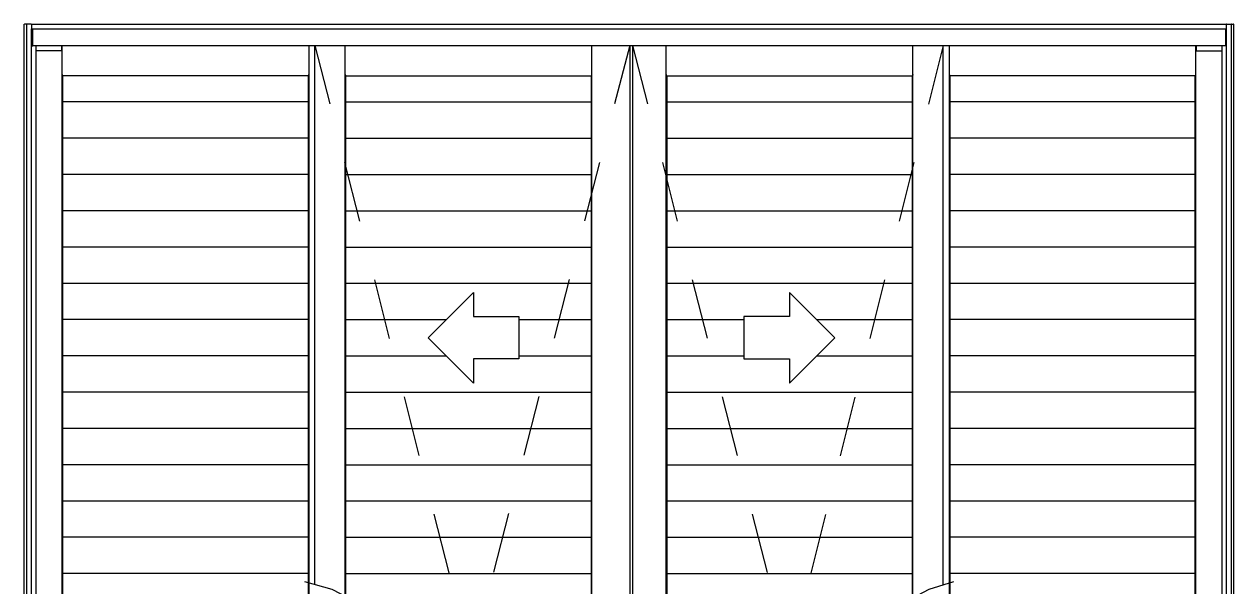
# Model space of a CAD drawing. Header units: millimetres. Extents: x 133.58 to 135.58, y 1054.26 to 1056.4.
# Drawn here: x 133.58 to 135.58, y 1055.465 to 1056.395 of the extents above; entities that cross this region are included whole.
import ezdxf

# ---------------------------------------------------------------- set-up
doc = ezdxf.new("R2010")
doc.units = ezdxf.units.MM
doc.header["$LTSCALE"] = 0.5
doc.linetypes.add('HIDDEN2', pattern=[0.1875, 0.125, -0.0625])
doc.layers.add('Gravia_Portas', color=1, linetype='Continuous')
doc.layers.add('Gravia_Portas_hidden2', color=1, linetype='HIDDEN2')

msp = doc.modelspace()

# ---------------------------------------------------------------- linework, layer by layer
at = {"layer": 'Gravia_Portas', "color": 2}
for p, q in [((133.5804, 1056.3954), (133.5808, 1056.3954)), ((133.5804, 1054.2554), (133.5804, 1056.3954)), ((133.5841, 1056.3954), (133.5808, 1056.3954)), ((133.5845, 1056.3954), (133.5841, 1056.3954)), ((133.5845, 1056.3954), (133.5849, 1056.3954)), ((133.592, 1056.3954), (133.5849, 1056.3954)), ((133.592, 1056.3954), (133.5924, 1056.3954)), ((133.5924, 1056.395), (133.5924, 1056.3954)), ((133.5924, 1056.3954), (135.5684, 1056.3954)), ((135.5688, 1056.3954), (135.5684, 1056.3954)), ((135.5684, 1056.3954), (135.5684, 1056.395)), ((135.5688, 1056.3954), (135.5759, 1056.3954)), ((135.5763, 1056.3954), (135.5759, 1056.3954)), ((135.5763, 1056.3954), (135.5767, 1056.3954)), ((135.5767, 1056.3954), (135.58, 1056.3954)), ((135.5804, 1056.3954), (135.58, 1056.3954)), ((135.5804, 1054.2554), (135.5804, 1056.3954))]:
    msp.add_line(p, q, dxfattribs=at)
at = {"layer": 'Gravia_Portas'}
for p, q in [((133.5845, 1054.2554), (133.5845, 1056.3954)), ((133.5924, 1056.395), (133.5924, 1056.3879)), ((133.5924, 1056.3875), (133.5924, 1056.3879)), ((133.5924, 1056.3875), (135.5684, 1056.3875)), ((133.5924, 1054.2633), (133.5924, 1056.3875)), ((133.5944, 1056.3604), (133.5944, 1056.3875)), ((135.5664, 1056.3875), (135.5664, 1056.3604)), ((135.5684, 1056.3879), (135.5684, 1056.395)), ((135.5684, 1056.3879), (135.5684, 1056.3875)), ((135.5684, 1054.2633), (135.5684, 1056.3875)), ((135.5763, 1054.2554), (135.5763, 1056.3954)), ((133.5944, 1056.3604), (133.5944, 1056.3594)), ((133.5944, 1056.3604), (135.5664, 1056.3604)), ((133.5994, 1056.3604), (133.5994, 1054.2869)), ((133.6424, 1056.3556), (133.6424, 1056.3604)), ((133.6433, 1054.3089), (133.6433, 1056.3604)), ((134.0511, 1056.3604), (134.0511, 1055.4714)), ((134.061, 1055.4687), (134.061, 1056.3604)), ((134.1109, 1055.4495), (134.1109, 1056.3604)), ((134.5187, 1055.1667), (134.5187, 1056.3604)), ((134.5816, 1056.3604), (134.5816, 1055.1533)), ((134.5861, 1056.3604), (134.5861, 1055.1538)), ((134.642, 1055.1657), (134.642, 1056.3604)), ((135.0498, 1055.4469), (135.0498, 1056.3604)), ((135.0997, 1055.468), (135.0997, 1056.3604)), ((135.1097, 1056.3604), (135.1097, 1055.471)), ((135.5175, 1054.3089), (135.5175, 1056.3604)), ((135.5184, 1056.3604), (135.5184, 1056.3556)), ((135.5614, 1054.2869), (135.5614, 1056.3604)), ((135.5664, 1056.3594), (135.5664, 1056.3604)), ((133.5924, 1056.3594), (133.5944, 1056.3594)), ((133.6082, 1056.3513), (133.5994, 1056.3513)), ((133.6265, 1056.3513), (133.6083, 1056.3513)), ((133.6382, 1056.3513), (133.6265, 1056.3513)), ((133.6424, 1056.3513), (133.6383, 1056.3513)), ((133.6424, 1056.3556), (133.6424, 1056.3553)), ((133.6424, 1056.3513), (133.6424, 1056.3553)), ((135.5184, 1056.3553), (135.5184, 1056.3556)), ((135.5184, 1056.3553), (135.5184, 1056.3513)), ((135.5184, 1056.3513), (135.5225, 1056.3513)), ((135.5225, 1056.3513), (135.5342, 1056.3513)), ((135.5343, 1056.3513), (135.5525, 1056.3513)), ((135.5525, 1056.3513), (135.5614, 1056.3513)), ((135.5684, 1056.3594), (135.5664, 1056.3594)), ((133.6441, 1056.3106), (133.6442, 1056.3106)), ((133.6442, 1056.3106), (134.0502, 1056.3106)), ((133.6442, 1055.3825), (133.6442, 1056.3106)), ((134.0502, 1056.3106), (134.0502, 1056.3106)), ((134.0502, 1055.3825), (134.0502, 1056.3106)), ((134.1118, 1056.3101), (134.5178, 1056.3101)), ((134.1118, 1056.3101), (134.1118, 1055.449)), ((134.1118, 1056.3101), (134.1118, 1056.3101)), ((134.5178, 1056.3101), (134.5179, 1056.3101)), ((134.5178, 1056.3101), (134.5178, 1055.382)), ((134.6429, 1056.3101), (135.0489, 1056.3101)), ((134.6429, 1056.3101), (134.6429, 1055.382)), ((134.6429, 1056.3101), (134.6429, 1056.3101)), ((135.0489, 1055.4464), (135.0489, 1056.3101)), ((135.0489, 1056.3101), (135.049, 1056.3101)), ((135.1106, 1056.3106), (135.1105, 1056.3106)), ((135.1106, 1056.3106), (135.5166, 1056.3106)), ((135.1106, 1056.3106), (135.1106, 1055.3825)), ((135.5166, 1056.3106), (135.5166, 1056.3106)), ((135.5166, 1055.3825), (135.5166, 1056.3106)), ((133.6442, 1056.2673), (134.0502, 1056.2673)), ((134.1118, 1056.2668), (134.5178, 1056.2668)), ((134.6429, 1056.2668), (135.0489, 1056.2668)), ((135.1106, 1056.2673), (135.5166, 1056.2673)), ((133.6442, 1056.2073), (134.0502, 1056.2073)), ((134.1118, 1056.2068), (134.5178, 1056.2068)), ((134.6429, 1056.2068), (135.0489, 1056.2068)), ((135.1106, 1056.2073), (135.5166, 1056.2073)), ((133.6442, 1056.1473), (134.0502, 1056.1473)), ((134.1118, 1056.1468), (134.5178, 1056.1468)), ((134.6429, 1056.1468), (135.0489, 1056.1468)), ((135.1106, 1056.1473), (135.5166, 1056.1473)), ((133.6442, 1056.0873), (134.0502, 1056.0873)), ((134.1118, 1056.0868), (134.5178, 1056.0868)), ((134.6429, 1056.0868), (135.0489, 1056.0868)), ((135.1106, 1056.0873), (135.5166, 1056.0873)), ((133.6442, 1056.0273), (134.0502, 1056.0273)), ((134.1118, 1056.0268), (134.5178, 1056.0268)), ((134.6429, 1056.0268), (135.0489, 1056.0268)), ((135.1106, 1056.0273), (135.5166, 1056.0273)), ((133.6442, 1055.9673), (134.0502, 1055.9673)), ((134.1118, 1055.9668), (134.5178, 1055.9668)), ((134.6429, 1055.9668), (135.0489, 1055.9668)), ((135.1106, 1055.9673), (135.5166, 1055.9673)), ((133.6442, 1055.9073), (134.0502, 1055.9073)), ((134.1118, 1055.9068), (134.2783, 1055.9068)), ((134.3983, 1055.9068), (134.5178, 1055.9068)), ((134.6429, 1055.9068), (134.7705, 1055.9068)), ((134.8905, 1055.9068), (135.0489, 1055.9068)), ((135.1106, 1055.9073), (135.5166, 1055.9073)), ((133.6442, 1055.8473), (134.0502, 1055.8473)), ((134.1118, 1055.8468), (134.2783, 1055.8468)), ((134.3983, 1055.8468), (134.5178, 1055.8468)), ((134.6429, 1055.8468), (134.7705, 1055.8468)), ((134.8905, 1055.8468), (135.0489, 1055.8468)), ((135.1106, 1055.8473), (135.5166, 1055.8473)), ((133.6442, 1055.7873), (134.0502, 1055.7873)), ((134.1118, 1055.7868), (134.5178, 1055.7868)), ((134.6429, 1055.7868), (135.0489, 1055.7868)), ((135.1106, 1055.7873), (135.5166, 1055.7873)), ((133.6442, 1055.7273), (134.0502, 1055.7273)), ((134.1118, 1055.7268), (134.5178, 1055.7268)), ((134.6429, 1055.7268), (135.0489, 1055.7268)), ((135.1106, 1055.7273), (135.5166, 1055.7273)), ((133.6442, 1055.6673), (134.0502, 1055.6673)), ((134.1118, 1055.6668), (134.5178, 1055.6668)), ((134.6429, 1055.6668), (135.0489, 1055.6668)), ((135.1106, 1055.6673), (135.5166, 1055.6673)), ((133.6442, 1055.6073), (134.0502, 1055.6073)), ((134.1118, 1055.6068), (134.5178, 1055.6068)), ((134.6429, 1055.6068), (135.0489, 1055.6068)), ((135.1106, 1055.6073), (135.5166, 1055.6073)), ((133.6442, 1055.5473), (134.0502, 1055.5473)), ((134.1118, 1055.5468), (134.5178, 1055.5468)), ((134.6429, 1055.5468), (135.0489, 1055.5468)), ((135.1106, 1055.5473), (135.5166, 1055.5473)), ((133.6442, 1055.4873), (134.0502, 1055.4873)), ((134.1118, 1055.4868), (134.5178, 1055.4868)), ((134.6429, 1055.4868), (135.0489, 1055.4868)), ((135.1106, 1055.4873), (135.5166, 1055.4873)), ((134.0511, 1055.471), (134.0511, 1054.308)), ((135.1097, 1055.471), (135.1097, 1054.308))]:
    msp.add_line(p, q, dxfattribs=at)
for points in [[(133.6437, 1056.3119), (133.6436, 1056.3119), (133.6436, 1056.312), (133.6436, 1056.312), (133.6436, 1056.312), (133.6436, 1056.3121), (133.6436, 1056.3121), (133.6436, 1056.3121), (133.6436, 1056.3121), (133.6436, 1056.3122), (133.6435, 1056.3122), (133.6435, 1056.3122), (133.6435, 1056.3122), (133.6435, 1056.3123), (133.6435, 1056.3123), (133.6435, 1056.3123), (133.6435, 1056.3123), (133.6434, 1056.3124), (133.6434, 1056.3124), (133.6434, 1056.3124), (133.6434, 1056.3125), (133.6434, 1056.3125), (133.6433, 1056.3125), (133.6433, 1056.3125), (133.6433, 1056.3126)], [(133.6441, 1056.3106), (133.6441, 1056.3106), (133.6441, 1056.3107), (133.6441, 1056.3107), (133.6441, 1056.3108), (133.644, 1056.3108), (133.644, 1056.3109), (133.644, 1056.3109), (133.644, 1056.311), (133.644, 1056.311), (133.644, 1056.3111), (133.6439, 1056.3111), (133.6439, 1056.3112), (133.6439, 1056.3112), (133.6439, 1056.3113), (133.6439, 1056.3113), (133.6438, 1056.3114), (133.6438, 1056.3114), (133.6438, 1056.3115), (133.6438, 1056.3116), (133.6437, 1056.3116), (133.6437, 1056.3117), (133.6437, 1056.3118), (133.6437, 1056.3118), (133.6437, 1056.3119)], [(134.0507, 1056.3119), (134.0507, 1056.3118), (134.0506, 1056.3118), (134.0506, 1056.3117), (134.0506, 1056.3116), (134.0506, 1056.3116), (134.0506, 1056.3115), (134.0505, 1056.3114), (134.0505, 1056.3114), (134.0505, 1056.3113), (134.0505, 1056.3113), (134.0505, 1056.3112), (134.0504, 1056.3112), (134.0504, 1056.3111), (134.0504, 1056.3111), (134.0504, 1056.311), (134.0504, 1056.311), (134.0503, 1056.3109), (134.0503, 1056.3109), (134.0503, 1056.3108), (134.0503, 1056.3108), (134.0503, 1056.3107), (134.0503, 1056.3107), (134.0502, 1056.3106), (134.0502, 1056.3106)], [(134.0511, 1056.3126), (134.051, 1056.3125), (134.051, 1056.3125), (134.051, 1056.3125), (134.051, 1056.3125), (134.0509, 1056.3124), (134.0509, 1056.3124), (134.0509, 1056.3124), (134.0509, 1056.3123), (134.0509, 1056.3123), (134.0509, 1056.3123), (134.0508, 1056.3123), (134.0508, 1056.3122), (134.0508, 1056.3122), (134.0508, 1056.3122), (134.0508, 1056.3122), (134.0508, 1056.3121), (134.0508, 1056.3121), (134.0508, 1056.3121), (134.0507, 1056.3121), (134.0507, 1056.312), (134.0507, 1056.312), (134.0507, 1056.312), (134.0507, 1056.3119), (134.0507, 1056.3119)], [(134.1109, 1056.3121), (134.111, 1056.312), (134.111, 1056.312), (134.111, 1056.312), (134.111, 1056.312), (134.1111, 1056.3119), (134.1111, 1056.3119), (134.1111, 1056.3119), (134.1111, 1056.3118), (134.1111, 1056.3118), (134.1111, 1056.3118), (134.1112, 1056.3118), (134.1112, 1056.3117), (134.1112, 1056.3117), (134.1112, 1056.3117), (134.1112, 1056.3117), (134.1112, 1056.3116), (134.1112, 1056.3116), (134.1112, 1056.3116), (134.1113, 1056.3116), (134.1113, 1056.3115), (134.1113, 1056.3115), (134.1113, 1056.3115), (134.1113, 1056.3114), (134.1113, 1056.3114)], [(134.1113, 1056.3114), (134.1113, 1056.3113), (134.1114, 1056.3113), (134.1114, 1056.3112), (134.1114, 1056.3111), (134.1114, 1056.3111), (134.1114, 1056.311), (134.1115, 1056.3109), (134.1115, 1056.3109), (134.1115, 1056.3108), (134.1115, 1056.3108), (134.1115, 1056.3107), (134.1116, 1056.3107), (134.1116, 1056.3106), (134.1116, 1056.3106), (134.1116, 1056.3105), (134.1116, 1056.3105), (134.1117, 1056.3104), (134.1117, 1056.3104), (134.1117, 1056.3103), (134.1117, 1056.3103), (134.1117, 1056.3102), (134.1117, 1056.3102), (134.1118, 1056.3101), (134.1118, 1056.3101)], [(134.5183, 1056.3114), (134.5183, 1056.3113), (134.5183, 1056.3113), (134.5183, 1056.3112), (134.5183, 1056.3111), (134.5182, 1056.3111), (134.5182, 1056.311), (134.5182, 1056.3109), (134.5182, 1056.3109), (134.5181, 1056.3108), (134.5181, 1056.3108), (134.5181, 1056.3107), (134.5181, 1056.3107), (134.5181, 1056.3106), (134.518, 1056.3106), (134.518, 1056.3105), (134.518, 1056.3105), (134.518, 1056.3104), (134.518, 1056.3104), (134.518, 1056.3103), (134.5179, 1056.3103), (134.5179, 1056.3102), (134.5179, 1056.3102), (134.5179, 1056.3101), (134.5179, 1056.3101)], [(134.5187, 1056.3121), (134.5187, 1056.312), (134.5187, 1056.312), (134.5186, 1056.312), (134.5186, 1056.312), (134.5186, 1056.3119), (134.5186, 1056.3119), (134.5186, 1056.3119), (134.5185, 1056.3118), (134.5185, 1056.3118), (134.5185, 1056.3118), (134.5185, 1056.3118), (134.5185, 1056.3117), (134.5185, 1056.3117), (134.5185, 1056.3117), (134.5184, 1056.3117), (134.5184, 1056.3116), (134.5184, 1056.3116), (134.5184, 1056.3116), (134.5184, 1056.3116), (134.5184, 1056.3115), (134.5184, 1056.3115), (134.5184, 1056.3115), (134.5184, 1056.3114), (134.5183, 1056.3114)], [(134.6424, 1056.3114), (134.6424, 1056.3114), (134.6424, 1056.3115), (134.6424, 1056.3115), (134.6424, 1056.3115), (134.6424, 1056.3116), (134.6423, 1056.3116), (134.6423, 1056.3116), (134.6423, 1056.3116), (134.6423, 1056.3117), (134.6423, 1056.3117), (134.6423, 1056.3117), (134.6423, 1056.3117), (134.6423, 1056.3118), (134.6422, 1056.3118), (134.6422, 1056.3118), (134.6422, 1056.3118), (134.6422, 1056.3119), (134.6422, 1056.3119), (134.6422, 1056.3119), (134.6421, 1056.312), (134.6421, 1056.312), (134.6421, 1056.312), (134.6421, 1056.312), (134.642, 1056.3121)], [(134.6429, 1056.3101), (134.6429, 1056.3101), (134.6428, 1056.3102), (134.6428, 1056.3102), (134.6428, 1056.3103), (134.6428, 1056.3103), (134.6428, 1056.3104), (134.6428, 1056.3104), (134.6427, 1056.3105), (134.6427, 1056.3105), (134.6427, 1056.3106), (134.6427, 1056.3106), (134.6427, 1056.3107), (134.6426, 1056.3107), (134.6426, 1056.3108), (134.6426, 1056.3108), (134.6426, 1056.3109), (134.6426, 1056.3109), (134.6425, 1056.311), (134.6425, 1056.3111), (134.6425, 1056.3111), (134.6425, 1056.3112), (134.6425, 1056.3113), (134.6424, 1056.3113), (134.6424, 1056.3114)], [(135.0494, 1056.3114), (135.0494, 1056.3113), (135.0494, 1056.3113), (135.0494, 1056.3112), (135.0494, 1056.3111), (135.0493, 1056.3111), (135.0493, 1056.311), (135.0493, 1056.3109), (135.0493, 1056.3109), (135.0492, 1056.3108), (135.0492, 1056.3108), (135.0492, 1056.3107), (135.0492, 1056.3107), (135.0492, 1056.3106), (135.0491, 1056.3106), (135.0491, 1056.3105), (135.0491, 1056.3105), (135.0491, 1056.3104), (135.0491, 1056.3104), (135.0491, 1056.3103), (135.049, 1056.3103), (135.049, 1056.3102), (135.049, 1056.3102), (135.049, 1056.3101), (135.049, 1056.3101)], [(135.0498, 1056.3121), (135.0498, 1056.312), (135.0498, 1056.312), (135.0497, 1056.312), (135.0497, 1056.312), (135.0497, 1056.3119), (135.0497, 1056.3119), (135.0497, 1056.3119), (135.0496, 1056.3118), (135.0496, 1056.3118), (135.0496, 1056.3118), (135.0496, 1056.3118), (135.0496, 1056.3117), (135.0496, 1056.3117), (135.0496, 1056.3117), (135.0495, 1056.3117), (135.0495, 1056.3116), (135.0495, 1056.3116), (135.0495, 1056.3116), (135.0495, 1056.3116), (135.0495, 1056.3115), (135.0495, 1056.3115), (135.0495, 1056.3115), (135.0495, 1056.3114), (135.0494, 1056.3114)], [(135.1097, 1056.3126), (135.1097, 1056.3125), (135.1097, 1056.3125), (135.1098, 1056.3125), (135.1098, 1056.3125), (135.1098, 1056.3124), (135.1098, 1056.3124), (135.1098, 1056.3124), (135.1099, 1056.3123), (135.1099, 1056.3123), (135.1099, 1056.3123), (135.1099, 1056.3123), (135.1099, 1056.3122), (135.1099, 1056.3122), (135.1099, 1056.3122), (135.11, 1056.3122), (135.11, 1056.3121), (135.11, 1056.3121), (135.11, 1056.3121), (135.11, 1056.3121), (135.11, 1056.312), (135.11, 1056.312), (135.11, 1056.312), (135.11, 1056.3119), (135.1101, 1056.3119)], [(135.1101, 1056.3119), (135.1101, 1056.3118), (135.1101, 1056.3118), (135.1101, 1056.3117), (135.1101, 1056.3116), (135.1102, 1056.3116), (135.1102, 1056.3115), (135.1102, 1056.3114), (135.1102, 1056.3114), (135.1103, 1056.3113), (135.1103, 1056.3113), (135.1103, 1056.3112), (135.1103, 1056.3112), (135.1103, 1056.3111), (135.1104, 1056.3111), (135.1104, 1056.311), (135.1104, 1056.311), (135.1104, 1056.3109), (135.1104, 1056.3109), (135.1104, 1056.3108), (135.1105, 1056.3108), (135.1105, 1056.3107), (135.1105, 1056.3107), (135.1105, 1056.3106), (135.1105, 1056.3106)], [(135.5171, 1056.3119), (135.5171, 1056.3118), (135.517, 1056.3118), (135.517, 1056.3117), (135.517, 1056.3116), (135.517, 1056.3116), (135.517, 1056.3115), (135.5169, 1056.3114), (135.5169, 1056.3114), (135.5169, 1056.3113), (135.5169, 1056.3113), (135.5169, 1056.3112), (135.5168, 1056.3112), (135.5168, 1056.3111), (135.5168, 1056.3111), (135.5168, 1056.311), (135.5168, 1056.311), (135.5167, 1056.3109), (135.5167, 1056.3109), (135.5167, 1056.3108), (135.5167, 1056.3108), (135.5167, 1056.3107), (135.5167, 1056.3107), (135.5166, 1056.3106), (135.5166, 1056.3106)], [(135.5175, 1056.3126), (135.5174, 1056.3125), (135.5174, 1056.3125), (135.5174, 1056.3125), (135.5174, 1056.3125), (135.5173, 1056.3124), (135.5173, 1056.3124), (135.5173, 1056.3124), (135.5173, 1056.3123), (135.5173, 1056.3123), (135.5173, 1056.3123), (135.5172, 1056.3123), (135.5172, 1056.3122), (135.5172, 1056.3122), (135.5172, 1056.3122), (135.5172, 1056.3122), (135.5172, 1056.3121), (135.5172, 1056.3121), (135.5172, 1056.3121), (135.5171, 1056.3121), (135.5171, 1056.312), (135.5171, 1056.312), (135.5171, 1056.312), (135.5171, 1056.3119), (135.5171, 1056.3119)], [(134.0438, 1055.4734), (134.0893, 1055.4608), (134.1279, 1055.4406), (134.1668, 1055.4143), (134.1907, 1055.3925), (134.2294, 1055.3616), (134.2475, 1055.3426), (134.2742, 1055.3311), (134.358, 1055.2566), (134.4118, 1055.2326), (134.4987, 1055.171), (134.5829, 1055.1531), (134.6671, 1055.171), (134.754, 1055.2326), (134.8078, 1055.2566), (134.8916, 1055.3311), (134.9183, 1055.3426), (134.9364, 1055.3616), (134.9751, 1055.3925), (134.999, 1055.4143), (135.0379, 1055.4406), (135.0765, 1055.4608), (135.1175, 1055.4734)]]:
    msp.add_lwpolyline(points, dxfattribs=at)
for points in [[(134.2483, 1055.8768), (134.3233, 1055.9518), (134.3233, 1055.9118), (134.3983, 1055.9118), (134.3983, 1055.8418), (134.3233, 1055.8418), (134.3233, 1055.8018), (134.2483, 1055.8768)], [(134.9205, 1055.8768), (134.8455, 1055.9518), (134.8455, 1055.9118), (134.7705, 1055.9118), (134.7705, 1055.8418), (134.8455, 1055.8418), (134.8455, 1055.8018), (134.9205, 1055.8768)]]:
    msp.add_lwpolyline(points, close=True, dxfattribs=at)
at = {"layer": 'Gravia_Portas_hidden2'}
for p, q in [((134.5816, 1056.3604), (134.0511, 1054.308)), ((134.061, 1056.3604), (134.5816, 1054.308)), ((135.0997, 1056.3604), (134.5861, 1054.308)), ((134.5861, 1056.3604), (135.1097, 1054.308))]:
    msp.add_line(p, q, dxfattribs=at)

doc.saveas('drawing.dxf')
